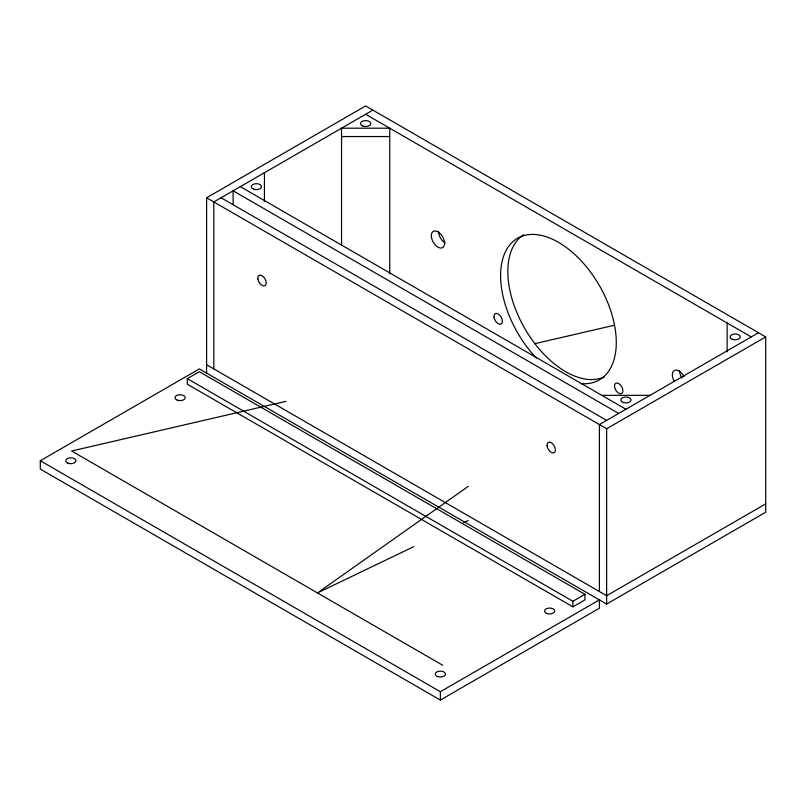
<?xml version="1.0" encoding="UTF-8"?>
<svg xmlns="http://www.w3.org/2000/svg" width="806" height="806" viewBox="0 0 806 806"><rect width="100%" height="100%" fill="white"/><g stroke="black" fill="none" stroke-linecap="round" stroke-linejoin="round"><path stroke-width="1.21" d="M468.215 486.401L317.443 592.924L413.8 546.629M206.588 373.087L206.588 197.772L365.642 105.939L765.7 336.908L765.7 512.223L606.646 604.057L199.354 368.916L40.3 460.74L40.3 469.092L440.358 700.061L599.412 608.228L599.412 599.886L440.358 691.709L40.3 460.74M372.876 110.11L213.822 201.943L213.822 368.916M187.304 378.649L199.354 371.697L584.955 594.314L584.955 599.886L572.905 606.837L187.304 384.22L187.304 378.649L572.905 601.276L584.955 594.314M758.466 332.737L599.412 424.56L599.412 591.533M206.588 197.772L606.646 428.742L765.7 336.908M765.7 503.881L606.646 595.705L206.588 364.735M463.682 522.661L468.215 520.485M286.029 401.328L71.633 451.007L442.766 665.272M534.741 343.699L614.374 325.251M341.543 136.546L389.741 136.546M601.82 395.343L650.019 395.343M365.642 114.291L751.242 336.908M240.329 186.639L625.919 409.257M618.696 413.438L233.095 190.81L233.095 204.623M221.046 197.772L606.646 420.389M727.143 322.994L727.143 351.869M606.646 428.742L606.646 604.057M572.905 601.276L572.905 606.837M440.358 691.709L440.358 700.061M389.741 273.828L389.741 128.204L341.543 128.204L341.543 244.953M264.428 172.726L264.428 201.601M604.399 376.876A81.799 47.222 60 0 1 524.253 327.599A81.799 47.222 60 0 1 523.729 234.707M536.383 358.086A81.799 47.222 60 0 1 512.475 242.012A81.799 47.222 60 0 1 604.208 294.674A81.799 47.222 60 0 1 580.804 383.585M445.174 242.989A9.37 5.41 60 0 1 438.545 231.513M681.997 378.004A9.37 5.41 60 0 1 679.549 370.649M674.259 381.359A9.37 5.41 60 0 1 674.501 370.407A9.37 5.41 60 0 1 684.082 376.795M177.078 400.058A5.108 2.952 0 0 0 185.158 397.973A5.108 2.952 0 0 0 177.995 394.97A5.108 2.952 0 0 0 177.078 400.058M67.825 463.138A5.108 2.952 0 0 0 75.915 461.052A5.108 2.952 0 0 0 68.742 458.05A5.108 2.952 0 0 0 67.825 463.138M547.052 613.567A5.108 2.952 0 0 0 554.719 611.008A5.108 2.952 0 0 0 547.052 608.459A5.108 2.952 0 0 0 547.052 613.567M437.799 676.647A5.108 2.952 0 0 0 445.466 674.088A5.108 2.952 0 0 0 437.799 671.529A5.108 2.952 0 0 0 437.799 676.647M494.028 317.181A5.964 3.446 60 0 0 500.848 324.133A5.964 3.446 60 0 0 499.7 315.146A5.964 3.446 60 0 0 494.028 317.181M614.525 386.759A5.964 3.446 60 0 0 621.345 393.711A5.964 3.446 60 0 0 620.197 384.714A5.964 3.446 60 0 0 614.525 386.759M431.401 236.944A9.37 5.41 60 0 0 442.121 247.865A9.37 5.41 60 0 0 440.308 233.73A9.37 5.41 60 0 0 431.401 236.944M547.052 445.889A5.964 3.446 60 0 0 553.873 452.841A5.964 3.446 60 0 0 552.715 443.844A5.964 3.446 60 0 0 547.052 445.889M732.17 339.296A5.108 2.952 0 0 0 740.261 337.21A5.108 2.952 0 0 0 733.087 334.218A5.108 2.952 0 0 0 732.17 339.296M623.37 402.537A5.108 2.952 0 0 0 631.038 399.988A5.108 2.952 0 0 0 623.37 397.429A5.108 2.952 0 0 0 623.37 402.537M257.849 278.916A5.964 3.446 60 0 0 264.67 285.878A5.964 3.446 60 0 0 263.522 276.881A5.964 3.446 60 0 0 257.849 278.916M362.65 125.958A5.108 2.952 0 0 0 370.73 123.872A5.108 2.952 0 0 0 363.556 120.87A5.108 2.952 0 0 0 362.65 125.958M253.396 189.027A5.108 2.952 0 0 0 261.476 186.942A5.108 2.952 0 0 0 254.313 183.939A5.108 2.952 0 0 0 253.396 189.027"/></g></svg>
